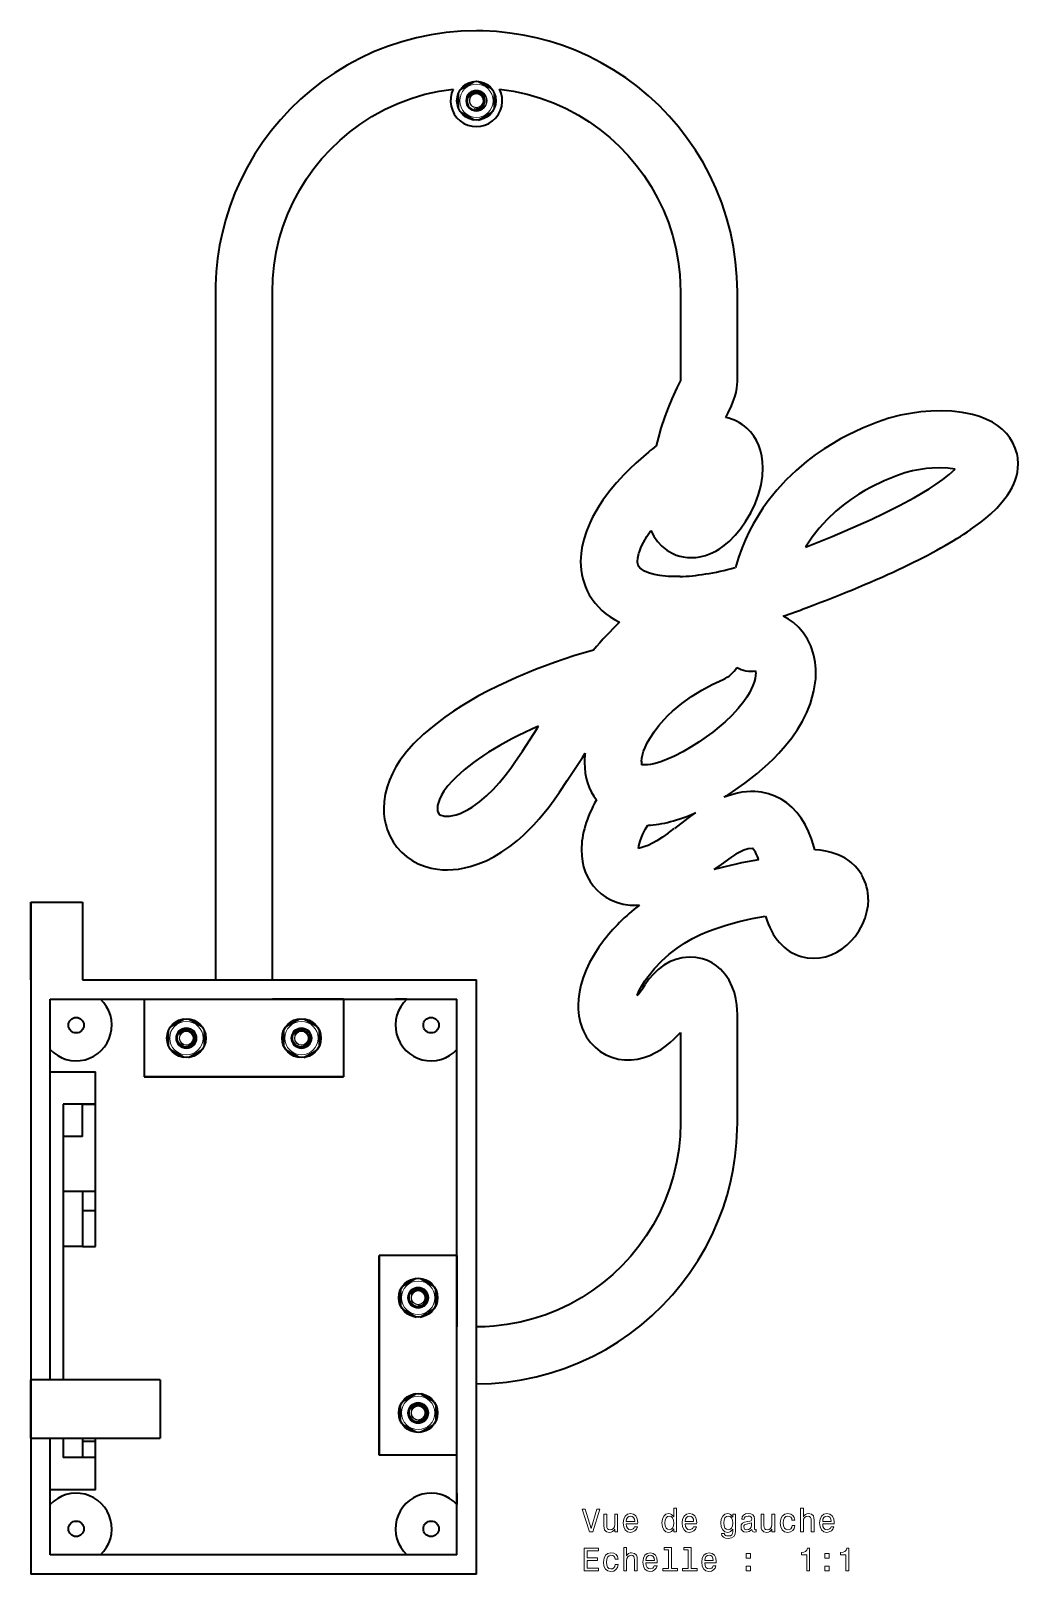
# Model space of a CAD drawing. Extents: x 146 to 1134, y 78 to 926.
# Drawn here: x 666.9 to 819.5, y 300.1 to 538.5 of the extents above; entities that cross this region are included whole.
import ezdxf

# ---------------------------------------------------------------- set-up
doc = ezdxf.new("R2010")
doc.units = 0

msp = doc.modelspace()

# ---------------------------------------------------------------- linework, layer by layer
at = {"color": 7, "lineweight": 35, "ltscale": 0.059962}
for p, q in [((733.35, 529.51), (735.43, 530.71)), ((733.01, 526.53), (733.01, 528.93)), ((688.53, 384.69), (690.6, 385.89)), ((693.69, 384.11), (693.69, 381.71)), ((706.32, 384.69), (708.4, 385.89)), ((711.48, 384.11), (711.48, 381.71)), ((691.28, 379.93), (693.35, 381.13)), ((709.07, 379.93), (711.15, 381.13)), ((724.01, 344), (724.01, 341.61)), ((724.35, 341.02), (726.43, 339.82)), ((724.01, 323.81), (724.01, 326.21)), ((727.1, 322.03), (729.18, 323.23))]:
    msp.add_line(p, q, dxfattribs=at)
at = {"color": 7, "lineweight": 35, "ltscale": 0.031607}
for p, q in [((736.1, 530.71), (737.19, 530.08)), ((691.28, 385.89), (692.37, 385.26)), ((709.07, 385.89), (710.16, 385.26)), ((726.43, 345.79), (725.33, 345.15)), ((727.1, 328), (728.19, 327.36))]:
    msp.add_line(p, q, dxfattribs=at)
at = {"color": 7, "lineweight": 35, "ltscale": 0.028374}
for p, q in [((738.18, 529.51), (737.19, 530.08)), ((693.35, 384.69), (692.37, 385.26)), ((729.18, 326.8), (728.19, 327.36))]:
    msp.add_line(p, q, dxfattribs=at)
at = {"color": 7, "lineweight": 13, "ltscale": 0.000735874}
msp.add_line((735.76, 529.12), (735.77, 529.15), dxfattribs=at)
at = {"color": 7, "lineweight": 13, "ltscale": 0.000146992}
for p, q in [((736.79, 528.43), (736.78, 528.42)), ((709.76, 383.6), (709.75, 383.6))]:
    msp.add_line(p, q, dxfattribs=at)
at = {"color": 7, "lineweight": 35, "ltscale": 0.001909}
msp.add_line((737.04, 526.95), (737.08, 527.01), dxfattribs=at)
at = {"color": 7, "lineweight": 35, "ltscale": 0.059964}
for p, q in [((738.51, 528.93), (738.51, 526.53)), ((727.1, 345.79), (729.18, 344.59)), ((729.51, 326.21), (729.51, 323.81))]:
    msp.add_line(p, q, dxfattribs=at)
at = {"color": 7, "lineweight": 35, "ltscale": 0.028372}
for p, q in [((733.35, 525.95), (734.33, 525.38)), ((688.53, 381.13), (689.51, 380.56)), ((706.32, 381.13), (707.3, 380.56)), ((724.35, 344.59), (725.33, 345.15)), ((724.35, 323.23), (725.33, 322.66))]:
    msp.add_line(p, q, dxfattribs=at)
at = {"color": 7, "lineweight": 35, "ltscale": 0.031605}
msp.add_line((735.43, 524.75), (734.33, 525.38), dxfattribs=at)
at = {"color": 7, "lineweight": 13, "ltscale": 0.000534609}
msp.add_line((735.45, 526.52), (735.44, 526.5), dxfattribs=at)
at = {"color": 7, "lineweight": 35, "ltscale": 0.059963}
for p, q in [((736.1, 524.75), (738.18, 525.95)), ((729.51, 341.61), (729.51, 344)), ((724.35, 326.8), (726.43, 328))]:
    msp.add_line(p, q, dxfattribs=at)
at = {"color": 7, "lineweight": 35}
for p, q in [((695.44, 498.2), (695.44, 391.91)), ((704.23, 391.91), (704.23, 498.2)), ((666.91, 391.91), (666.91, 330.11)), ((666.91, 391.91), (666.91, 300.11)), ((674.91, 391.91), (735.76, 391.91)), ((735.76, 300.11), (735.76, 391.91)), ((669.91, 388.91), (732.76, 388.91)), ((669.91, 330.11), (669.91, 388.91)), ((732.76, 303.11), (732.76, 388.91)), ((732.76, 349.31), (732.76, 379.41)), ((715.23, 376.91), (684.44, 376.91)), ((671.91, 372.71), (671.91, 330.11)), ((720.76, 318.51), (720.76, 349.31)), ((686.91, 330.11), (666.91, 330.11)), ((666.91, 321.11), (666.91, 300.11)), ((666.91, 321.11), (686.91, 321.11)), ((732.76, 303.11), (669.91, 303.11)), ((735.76, 300.11), (666.91, 300.11)), ((735.76, 300.11), (666.91, 300.11))]:
    msp.add_line(p, q, dxfattribs=at)
at = {"color": 7, "lineweight": 35, "ltscale": 0.341771}
msp.add_line((767.3, 498.2), (767.3, 484.53), dxfattribs=at)
at = {"color": 7, "lineweight": 35, "ltscale": 0.346059}
msp.add_line((776.09, 484.36), (776.09, 498.2), dxfattribs=at)
at = {"color": 7, "lineweight": 35, "ltscale": 0.019453}
msp.add_line((774.31, 478.79), (774.65, 479.49), dxfattribs=at)
at = {"color": 7, "lineweight": 35, "ltscale": 0.011049}
msp.add_line((745.14, 430.73), (745.38, 431.1), dxfattribs=at)
at = {"color": 7, "lineweight": 35, "ltscale": 0.019283}
msp.add_line((752.14, 426.28), (752.56, 426.92), dxfattribs=at)
at = {"color": 7, "lineweight": 35, "ltscale": 0.3}
for p, q in [((666.91, 403.91), (666.91, 391.91)), ((666.91, 391.91), (666.91, 403.91)), ((674.91, 403.91), (674.91, 391.91)), ((684.44, 388.91), (684.44, 376.91)), ((684.44, 388.91), (684.44, 376.91)), ((715.23, 388.91), (715.23, 376.91)), ((732.76, 349.31), (720.76, 349.31)), ((732.76, 318.51), (720.76, 318.51)), ((732.76, 318.51), (720.76, 318.51))]:
    msp.add_line(p, q, dxfattribs=at)
at = {"color": 7, "lineweight": 35, "ltscale": 0.2}
msp.add_line((666.91, 403.91), (674.91, 403.91), dxfattribs=at)
at = {"color": 7, "lineweight": 35, "ltscale": 0.043127}
for p, q in [((677.68, 388.91), (679.41, 388.91)), ((724.99, 388.91), (723.26, 388.91)), ((732.76, 379.41), (732.76, 381.13)), ((732.76, 312.61), (732.76, 310.88))]:
    msp.add_line(p, q, dxfattribs=at)
at = {"color": 7, "lineweight": 35, "ltscale": 0.125784}
msp.add_line((679.41, 388.91), (684.44, 388.91), dxfattribs=at)
at = {"color": 7, "lineweight": 35, "ltscale": 0.275003}
for p, q in [((684.44, 388.91), (695.44, 388.91)), ((715.23, 388.91), (704.23, 388.91)), ((732.76, 349.31), (732.76, 338.31)), ((732.76, 318.51), (732.76, 329.51))]:
    msp.add_line(p, q, dxfattribs=at)
at = {"color": 7, "lineweight": 35, "ltscale": 0.200786}
msp.add_line((715.23, 388.91), (723.26, 388.91), dxfattribs=at)
at = {"color": 7, "lineweight": 35, "ltscale": 0.418545}
msp.add_line((776.09, 369.84), (776.09, 386.58), dxfattribs=at)
at = {"color": 7, "lineweight": 35, "ltscale": 0.05996}
for p, q in [((688.19, 381.71), (688.19, 384.11)), ((705.98, 381.71), (705.98, 384.11))]:
    msp.add_line(p, q, dxfattribs=at)
at = {"color": 7, "lineweight": 35, "ltscale": 0.000106254}
for p, q in [((691.45, 384.31), (691.45, 384.31)), ((709.25, 384.31), (709.25, 384.31))]:
    msp.add_line(p, q, dxfattribs=at)
at = {"color": 7, "lineweight": 35, "ltscale": 0.028373}
for p, q in [((711.15, 384.69), (710.16, 385.26)), ((729.18, 341.02), (728.19, 340.46))]:
    msp.add_line(p, q, dxfattribs=at)
at = {"color": 7, "lineweight": 13, "ltscale": 0.000145855}
for p, q in [((691.97, 383.6), (691.96, 383.6)), ((727.79, 343.5), (727.78, 343.5)), ((727.79, 325.71), (727.78, 325.71))]:
    msp.add_line(p, q, dxfattribs=at)
at = {"color": 7, "lineweight": 35, "ltscale": 0.349131}
msp.add_line((767.3, 383.8), (767.3, 369.84), dxfattribs=at)
at = {"color": 7, "lineweight": 35, "ltscale": 0.031606}
for p, q in [((690.6, 379.93), (689.51, 380.56)), ((708.4, 379.93), (707.3, 380.56)), ((727.1, 339.82), (728.19, 340.46)), ((726.43, 322.03), (725.33, 322.66))]:
    msp.add_line(p, q, dxfattribs=at)
at = {"color": 7, "lineweight": 35, "ltscale": 0.174998}
for p, q in [((669.91, 377.71), (676.91, 377.71)), ((676.91, 313.11), (669.91, 313.11)), ((676.91, 313.11), (669.91, 313.11))]:
    msp.add_line(p, q, dxfattribs=at)
at = {"color": 7, "lineweight": 35, "ltscale": 0.125}
for p, q in [((676.91, 372.71), (676.91, 377.71)), ((676.91, 372.71), (671.91, 372.71)), ((676.91, 318.11), (671.91, 318.11)), ((676.91, 313.11), (676.91, 318.11))]:
    msp.add_line(p, q, dxfattribs=at)
at = {"color": 7, "lineweight": 35, "ltscale": 0.325}
for p, q in [((684.44, 376.91), (697.44, 376.91)), ((702.23, 376.91), (715.23, 376.91)), ((720.76, 349.31), (720.76, 336.31)), ((720.76, 331.51), (720.76, 318.51))]:
    msp.add_line(p, q, dxfattribs=at)
at = {"color": 7, "lineweight": 35, "ltscale": 0.119795}
msp.add_line((697.44, 376.91), (702.23, 376.91), dxfattribs=at)
at = {"color": 7, "lineweight": 35, "ltscale": 0.125001}
msp.add_line((674.91, 367.71), (674.91, 372.71), dxfattribs=at)
at = {"color": 7, "lineweight": 35, "ltscale": 0.05}
for p, q in [((674.91, 372.71), (676.91, 372.71)), ((676.91, 359.24), (674.91, 359.24)), ((676.91, 356.24), (674.91, 356.24)), ((674.91, 350.74), (676.91, 350.74)), ((676.91, 320.58), (674.91, 320.58))]:
    msp.add_line(p, q, dxfattribs=at)
at = {"color": 7, "lineweight": 35, "ltscale": 0.336716}
msp.add_line((676.91, 359.24), (676.91, 372.71), dxfattribs=at)
at = {"color": 7, "lineweight": 35, "ltscale": 0.075}
for p, q in [((674.91, 367.71), (671.91, 367.71)), ((674.91, 359.24), (671.91, 359.24)), ((676.91, 356.24), (676.91, 359.24)), ((674.91, 350.74), (671.91, 350.74)), ((671.91, 321.11), (671.91, 318.11)), ((674.91, 321.11), (674.91, 318.11))]:
    msp.add_line(p, q, dxfattribs=at)
at = {"color": 7, "lineweight": 35, "ltscale": 0.2125}
msp.add_line((674.91, 359.24), (674.91, 350.74), dxfattribs=at)
at = {"color": 7, "lineweight": 35, "ltscale": 0.1375}
msp.add_line((676.91, 350.74), (676.91, 356.24), dxfattribs=at)
at = {"color": 7, "lineweight": 35, "ltscale": 0.000105509}
for p, q in [((727.28, 344.2), (727.28, 344.21)), ((727.28, 326.41), (727.28, 326.42))]:
    msp.add_line(p, q, dxfattribs=at)
at = {"color": 7, "lineweight": 35, "ltscale": 0.119794}
msp.add_line((720.76, 336.31), (720.76, 331.51), dxfattribs=at)
at = {"color": 7, "lineweight": 35, "ltscale": 0.225}
for p, q in [((666.91, 321.11), (666.91, 330.11)), ((686.91, 330.11), (686.91, 321.11))]:
    msp.add_line(p, q, dxfattribs=at)
at = {"color": 7, "lineweight": 35, "ltscale": 0.45}
msp.add_line((669.91, 303.11), (669.91, 321.11), dxfattribs=at)
at = {"color": 7, "lineweight": 35, "ltscale": 0.013286}
msp.add_line((676.91, 320.58), (676.91, 321.11), dxfattribs=at)
at = {"color": 7, "lineweight": 35, "ltscale": 0.061716}
msp.add_line((676.91, 318.11), (676.91, 320.58), dxfattribs=at)
at = {"color": 7, "lineweight": 35, "ltscale": 0.147667}
msp.add_line((732.76, 312.61), (732.76, 318.51), dxfattribs=at)
at = {"color": 7, "lineweight": 35}
for points in [[(735.76, 538.52), (733.43, 538.46), (731.1, 538.26), (728.79, 537.92), (726.51, 537.45), (724.25, 536.85), (722.04, 536.12), (719.86, 535.26), (717.75, 534.27), (715.78, 533.22), (713.88, 532.05), (712.04, 530.79), (710.28, 529.43), (708.59, 527.97), (706.99, 526.42), (705.47, 524.78), (704.05, 523.07), (702.72, 521.28), (701.49, 519.42), (700.37, 517.5), (699.35, 515.52), (698.45, 513.48), (697.66, 511.4), (697.03, 509.43), (696.51, 507.43), (696.08, 505.4), (695.77, 503.35), (695.56, 501.29), (695.45, 499.22), (695.44, 498.2)], [(776.09, 498.2), (776.02, 500.53), (775.82, 502.86), (775.48, 505.17), (775.01, 507.46), (774.41, 509.71), (773.68, 511.93), (772.82, 514.1), (771.83, 516.21), (770.78, 518.18), (769.62, 520.08), (768.35, 521.92), (766.99, 523.68), (765.53, 525.37), (763.98, 526.98), (762.35, 528.49), (760.64, 529.92), (758.85, 531.25), (756.99, 532.47), (755.06, 533.6), (753.08, 534.61), (751.04, 535.52), (748.96, 536.3), (746.99, 536.93), (744.99, 537.46), (742.97, 537.88), (740.92, 538.19), (738.85, 538.41), (736.78, 538.51), (735.76, 538.52)], [(704.23, 498.2), (704.3, 500.26), (704.5, 502.32), (704.84, 504.36), (705.3, 506.37), (705.91, 508.34), (706.64, 510.28), (707.49, 512.15), (708.47, 513.97), (709.51, 515.65), (710.66, 517.26), (711.9, 518.79), (713.24, 520.25), (714.67, 521.61), (716.17, 522.89), (717.75, 524.07), (719.62, 525.28), (721.58, 526.35), (723.6, 527.29), (725.68, 528.08), (727.81, 528.72), (729.99, 529.2), (732.19, 529.53)], [(739.34, 529.53), (741.47, 529.21), (743.58, 528.75), (745.65, 528.15), (747.67, 527.4), (749.64, 526.51), (751.54, 525.49), (753.21, 524.45), (754.82, 523.3), (756.36, 522.06), (757.81, 520.72), (759.18, 519.3), (760.45, 517.79), (761.63, 516.21), (762.76, 514.48), (763.77, 512.68), (764.66, 510.82), (765.43, 508.9), (766.06, 506.94), (766.57, 504.94), (766.94, 502.91), (767.18, 500.86), (767.27, 499.53), (767.3, 498.2)], [(735.76, 529.12), (735.32, 529.07), (734.92, 528.88), (734.59, 528.56), (734.37, 528.16), (734.29, 527.7), (734.36, 527.23), (734.49, 526.94)], [(735.76, 526.5), (736.18, 526.55), (736.56, 526.75), (736.86, 527.06), (737.04, 527.47), (737.07, 527.91), (736.95, 528.35), (736.69, 528.72), (736.47, 528.9)], [(767.3, 484.53), (767.19, 484.29), (766.75, 483.35)], [(774.65, 479.49), (775.17, 480.59), (775.41, 481.15), (775.72, 482), (775.89, 482.66), (776.02, 483.33), (776.09, 484.36)], [(766.75, 483.35), (765.94, 481.66), (765.37, 480.31), (764.86, 478.94), (764.26, 477.12), (763.88, 475.76), (763.54, 474.39)], [(819.03, 474.06), (818.67, 474.87), (818.21, 475.63), (817.66, 476.33), (817, 476.98), (816.27, 477.55), (815.49, 478.05), (814.51, 478.54), (813.49, 478.93), (812.43, 479.25), (811.64, 479.43), (810.85, 479.57), (809.24, 479.75), (807.62, 479.82), (806, 479.78), (804.43, 479.65), (802.86, 479.43), (801.31, 479.13), (799.51, 478.67), (797.75, 478.09)], [(797.75, 478.09), (795.42, 477.14), (793.14, 476.07), (792.03, 475.48), (790.93, 474.85), (789.51, 473.96), (788.12, 473.02), (786.78, 472), (785.15, 470.62), (783.61, 469.14), (782.17, 467.57), (780.84, 465.9), (780.03, 464.77), (779.28, 463.61), (778.58, 462.42), (777.93, 461.2), (777.35, 459.97), (776.81, 458.71), (776.25, 457.17), (775.78, 455.6)], [(762.33, 473.44), (760.4, 471.76), (759.47, 470.88), (758.57, 469.97), (757.42, 468.71), (756.33, 467.4), (755.32, 466.02), (754.74, 465.15), (754.2, 464.26), (753.72, 463.38), (753.28, 462.47), (752.77, 461.23), (752.35, 459.96), (752.05, 458.65), (751.93, 457.76), (751.86, 456.55)], [(777.36, 462.72), (778.15, 464.05), (778.82, 465.45), (779.35, 466.9), (779.57, 467.64), (779.75, 468.4), (779.96, 469.71), (780.03, 471.03)], [(786.63, 458.76), (790.74, 460.41), (794.78, 462.15), (796.79, 463.06), (798.78, 464), (801.15, 465.19), (803.48, 466.45), (805.73, 467.78), (806.81, 468.49), (807.85, 469.23), (808.84, 469.99), (809.75, 470.81)], [(800.83, 469.85), (798.77, 469.01), (796.77, 468.04), (795.8, 467.51), (794.85, 466.94), (793.62, 466.12), (792.44, 465.25), (791.3, 464.31), (789.98, 463.06), (788.75, 461.71), (787.63, 460.28), (786.63, 458.76)], [(809.75, 470.81), (808.6, 470.95), (807.41, 471), (806.2, 470.97), (805.29, 470.9), (804.38, 470.78), (803.17, 470.55), (801.99, 470.24), (800.83, 469.85)], [(812.14, 461.48), (813.72, 462.63), (814.48, 463.24), (815.22, 463.88), (816.16, 464.78), (817.03, 465.74), (817.82, 466.77), (818.21, 467.36), (818.55, 467.98), (818.81, 468.52), (819.03, 469.07), (819.22, 469.7), (819.36, 470.33), (819.45, 470.97), (819.48, 471.61)], [(766.65, 457.55), (767.18, 457.38), (767.72, 457.26), (768.36, 457.17), (769.01, 457.14), (769.66, 457.17), (770.31, 457.26), (771.15, 457.46), (771.96, 457.76), (772.74, 458.14), (773.29, 458.47), (773.83, 458.84), (774.83, 459.66), (775.74, 460.59), (776.56, 461.58), (777.36, 462.72)], [(760.67, 456.56), (760.71, 457.04), (760.88, 457.81), (760.96, 458.06), (761.24, 458.79), (761.58, 459.5), (762.11, 460.43), (762.72, 461.32)], [(762.72, 461.32), (763.18, 460.46), (763.74, 459.65), (764.41, 458.94), (765.17, 458.32), (765.89, 457.89), (766.65, 457.55)], [(760.83, 455.8), (760.75, 455.98), (760.68, 456.39), (760.67, 456.56)], [(766.64, 454.21), (765.38, 454.25), (764.13, 454.38), (763.22, 454.55), (762.33, 454.82), (761.75, 455.07), (761.23, 455.39), (761.01, 455.58), (760.83, 455.8)], [(787.42, 443.53), (786.93, 444.54), (786.32, 445.48), (785.6, 446.34), (784.78, 447.1), (784, 447.65), (783.16, 448.12)], [(753.84, 442.87), (750.82, 441.95), (747.83, 440.94), (744.87, 439.84), (741.95, 438.63), (739.08, 437.31), (737.58, 436.56), (736.09, 435.77), (734.8, 435.03), (733.53, 434.27), (732.2, 433.41), (730.89, 432.51), (729.21, 431.23), (727.6, 429.87), (726.08, 428.41)], [(778.94, 439.35), (778.91, 438.91), (778.84, 438.47), (778.69, 437.92), (778.49, 437.38), (778.24, 436.82), (777.95, 436.27), (777.53, 435.59), (777.08, 434.94), (776.19, 433.83), (775.23, 432.78), (774.2, 431.8), (773.26, 430.98), (772.29, 430.2), (771.25, 429.44), (770.18, 428.7)], [(775.33, 420.97), (777.24, 422.31), (779.09, 423.74), (780.85, 425.28), (781.7, 426.09), (782.51, 426.93), (783.54, 428.1), (784.51, 429.33), (785.39, 430.61), (786.15, 431.89), (786.82, 433.23), (787.37, 434.61), (787.67, 435.57), (787.92, 436.55), (788.08, 437.48), (788.19, 438.43), (788.22, 439.36)], [(761.27, 425.67), (761.32, 426.15), (761.42, 426.62), (761.6, 427.22), (761.83, 427.81), (762.16, 428.52), (762.54, 429.2), (763.21, 430.23), (763.95, 431.21), (764.76, 432.13), (765.41, 432.79), (766.08, 433.43), (767.51, 434.62), (769.01, 435.7), (770.58, 436.66), (772.21, 437.54), (773.88, 438.31)], [(741.71, 425.53), (742.87, 427.26), (745.14, 430.73)], [(726.08, 428.41), (724.94, 427.14), (724.42, 426.47), (723.92, 425.78), (723.32, 424.82), (722.78, 423.82), (722.32, 422.78), (721.95, 421.71), (721.67, 420.61), (721.5, 419.49), (721.44, 418.38)], [(770.18, 428.7), (768.93, 427.9), (767.65, 427.16), (766.36, 426.49), (765.03, 425.9), (764.11, 425.57), (763.16, 425.3), (762.69, 425.2), (762.21, 425.14), (761.75, 425.11), (761.44, 425.12), (761.28, 425.15)], [(730.84, 417.22), (731.22, 417.2), (731.61, 417.22), (732.12, 417.3), (732.63, 417.43), (733.25, 417.64), (733.85, 417.9), (734.48, 418.23), (735.09, 418.59), (736.26, 419.42), (737.34, 420.33), (738.36, 421.33), (739.32, 422.38), (740.23, 423.48), (741.08, 424.62), (741.71, 425.53)], [(748.59, 420.9), (749.78, 422.69), (752.14, 426.28)], [(732.02, 422.62), (731.35, 421.88), (730.75, 421.09), (730.36, 420.45), (730.04, 419.79), (729.88, 419.32), (729.77, 418.84), (729.73, 418.39)], [(729.77, 409), (730.53, 408.93), (731.29, 408.91), (732.15, 408.95), (733.01, 409.04), (733.91, 409.2), (734.79, 409.42), (736.04, 409.82), (737.26, 410.32), (738.43, 410.91), (739.71, 411.68), (740.94, 412.53), (742.11, 413.46), (742.97, 414.22), (743.8, 415.02), (744.64, 415.88), (745.44, 416.77), (746.93, 418.58), (747.78, 419.73), (748.59, 420.9)], [(781.9, 420.3), (780.89, 420.67), (779.84, 420.91), (778.77, 421.02), (778.12, 421.02), (777.48, 420.98), (776.78, 420.9), (776.1, 420.77), (774.8, 420.41), (774.06, 420.15)], [(788.06, 412.01), (787.81, 412.87), (787.53, 413.72), (787.09, 414.83), (786.56, 415.9), (785.94, 416.92), (785.29, 417.77), (784.56, 418.55), (783.74, 419.24), (782.84, 419.83), (781.9, 420.3)], [(729.81, 417.87), (729.94, 417.61), (730.08, 417.48), (730.25, 417.38), (730.67, 417.24), (730.84, 417.22)], [(769.61, 417.75), (768.44, 416.92), (766.35, 415.32)], [(721.97, 415.14), (722.37, 414.17), (722.88, 413.26), (723.49, 412.4), (724.19, 411.63), (724.99, 410.94), (725.85, 410.34), (726.78, 409.85), (727.75, 409.46), (728.76, 409.18), (729.77, 409)], [(760.82, 412.23), (760.87, 412.61), (761.06, 413.34), (761.25, 413.89), (761.48, 414.43), (761.84, 415.13), (762.23, 415.82)], [(765.4, 414.59), (764.54, 413.97), (763.65, 413.4), (762.97, 413.02), (762.28, 412.69), (761.8, 412.5), (761.31, 412.34), (760.82, 412.23)], [(778.43, 412.23), (777.76, 412.15), (777.11, 411.96), (776.68, 411.77), (775.85, 411.31), (775.07, 410.8), (773.56, 409.72), (772.46, 408.94)], [(795.32, 408.12), (794.84, 408.83), (794.28, 409.48), (793.65, 410.06), (793.21, 410.41), (792.74, 410.71), (792.22, 410.99), (791.69, 411.24), (790.6, 411.61), (789.76, 411.81), (788.9, 411.94), (788.06, 412.01)], [(754.37, 405.84), (755.03, 405.23), (755.77, 404.71), (756.55, 404.27), (757.39, 403.93), (758.43, 403.63), (759.5, 403.47), (760.22, 403.43), (760.94, 403.44)], [(794.28, 398.63), (794.89, 399.52), (795.41, 400.46), (795.83, 401.46), (796.12, 402.49), (796.28, 403.4), (796.33, 404.32)], [(762.28, 392.45), (763.27, 393.67), (764.36, 394.81), (765.53, 395.86), (766.77, 396.82), (767.94, 397.59), (769.16, 398.28), (770.41, 398.9), (771.37, 399.32), (772.35, 399.7), (774.34, 400.36), (776.37, 400.91), (778.4, 401.37), (780.44, 401.75)], [(785.96, 395.53), (786.88, 395.33), (787.83, 395.25), (788.77, 395.3), (789.7, 395.48), (790.6, 395.78), (791.45, 396.19), (792.26, 396.69), (793, 397.27), (793.68, 397.93), (794.28, 398.63)], [(755.25, 397.74), (754.68, 396.95), (754.15, 396.13), (753.69, 395.36), (753.26, 394.58), (752.73, 393.45), (752.28, 392.29), (751.92, 391.1), (751.69, 390.06), (751.54, 389), (751.49, 387.94)], [(770.68, 395.18), (769.66, 395.39), (768.62, 395.44), (767.58, 395.34), (766.57, 395.08), (765.6, 394.68), (764.7, 394.16), (763.86, 393.54), (763.11, 392.82), (762.43, 392.02), (761.86, 391.19)], [(776.09, 386.58), (776.07, 387.31), (776.01, 388.04), (775.86, 389), (775.63, 389.95), (775.3, 390.86), (774.82, 391.85), (774.21, 392.76), (773.85, 393.17), (773.47, 393.57), (772.85, 394.09), (772.17, 394.54), (771.45, 394.9), (770.68, 395.18)], [(760.6, 389.49), (760.92, 390.26), (761.31, 391.01), (761.77, 391.75), (762.28, 392.45)], [(690.28, 381.7), (689.93, 381.95), (689.68, 382.29), (689.53, 382.71), (689.52, 383.15), (689.65, 383.57), (689.9, 383.95), (690.26, 384.23), (690.69, 384.39), (690.73, 384.39)], [(708.07, 381.7), (707.73, 381.95), (707.47, 382.29), (707.33, 382.71), (707.32, 383.15), (707.44, 383.57), (707.7, 383.95), (708.05, 384.23), (708.49, 384.39), (708.52, 384.39)], [(752.32, 383.97), (752.8, 383.07), (753.4, 382.25), (754.09, 381.51), (754.88, 380.87), (755.75, 380.34), (756.68, 379.95), (757.66, 379.68), (758.67, 379.55)], [(691.97, 383.6), (692.16, 383.23), (692.21, 382.8), (692.12, 382.38), (691.89, 382.01), (691.55, 381.73), (691.12, 381.58), (690.94, 381.56)], [(709.76, 383.6), (709.95, 383.23), (710, 382.8), (709.91, 382.38), (709.68, 382.01), (709.34, 381.73), (708.91, 381.58), (708.73, 381.56)], [(758.67, 379.55), (759.66, 379.55), (760.65, 379.67), (761.62, 379.9), (762.56, 380.24), (763.46, 380.67), (764.32, 381.18), (765.13, 381.76), (765.71, 382.23), (766.26, 382.73), (767.3, 383.8)], [(735.76, 329.51), (738.1, 329.58), (740.42, 329.78), (742.73, 330.12), (745.02, 330.59), (747.28, 331.19), (749.49, 331.92), (751.66, 332.78), (753.78, 333.77), (755.74, 334.82), (757.65, 335.98), (759.48, 337.25), (761.25, 338.61), (762.94, 340.07), (764.54, 341.62), (766.06, 343.25), (767.48, 344.97), (768.81, 346.75), (770.04, 348.61), (771.16, 350.54), (772.18, 352.52), (773.08, 354.56), (773.87, 356.64), (774.5, 358.61), (775.02, 360.61), (775.44, 362.64), (775.76, 364.68), (775.97, 366.75), (776.07, 368.82), (776.09, 369.84)], [(767.3, 369.84), (767.23, 367.77), (767.03, 365.72), (766.69, 363.68), (766.22, 361.67), (765.62, 359.69), (764.89, 357.76), (764.04, 355.88), (763.06, 354.06), (762.01, 352.39), (760.87, 350.78), (759.62, 349.24), (758.29, 347.79), (756.86, 346.42), (755.36, 345.15), (753.77, 343.97), (752.04, 342.84), (750.24, 341.83), (748.38, 340.94), (746.47, 340.18), (744.5, 339.54), (742.5, 339.03), (740.48, 338.66), (738.43, 338.42), (737.1, 338.33), (735.76, 338.31)], [(726.11, 341.6), (725.76, 341.85), (725.5, 342.19), (725.36, 342.6), (725.35, 343.04), (725.47, 343.47), (725.73, 343.84), (726.09, 344.12), (726.52, 344.28), (726.55, 344.29)], [(727.79, 343.5), (727.98, 343.13), (728.03, 342.7), (727.94, 342.28), (727.71, 341.91), (727.37, 341.63), (726.94, 341.48), (726.76, 341.46)], [(726.11, 323.81), (725.76, 324.05), (725.5, 324.4), (725.36, 324.81), (725.35, 325.25), (725.47, 325.68), (725.73, 326.05), (726.09, 326.33), (726.52, 326.49), (726.55, 326.5)], [(727.79, 325.71), (727.98, 325.33), (728.03, 324.91), (727.94, 324.49), (727.71, 324.11), (727.37, 323.84), (726.94, 323.68), (726.76, 323.67)]]:
    msp.add_lwpolyline(points, dxfattribs=at)
at = {"color": 7, "lineweight": 13}
for points in [[(735.77, 529.15), (735.43, 529.13), (735.12, 529.02), (734.84, 528.85), (734.52, 528.52), (734.32, 528.11), (734.26, 527.76)], [(735.08, 528.71), (734.76, 528.39), (734.73, 528.34), (734.69, 528.29), (734.69, 528.3), (734.7, 528.36)], [(734.71, 528.36), (734.92, 528.7), (735.24, 528.97), (735.58, 529.12)], [(735.76, 526.47), (736.09, 526.5), (736.4, 526.61), (736.68, 526.81), (736.9, 527.07), (737.05, 527.38), (737.11, 527.73), (737.07, 528.08), (736.95, 528.41), (736.75, 528.7), (736.49, 528.92)], [(737.08, 527.01), (736.81, 526.73), (736.48, 526.53), (736.19, 526.44), (735.77, 526.43)], [(736.99, 526.87), (736.72, 526.64), (736.41, 526.48), (736.09, 526.41), (735.76, 526.41)], [(690.28, 381.71), (689.98, 381.91), (689.75, 382.19), (689.59, 382.52), (689.52, 382.88), (689.55, 383.26), (689.68, 383.61), (689.9, 383.93), (690.19, 384.18), (690.54, 384.34), (690.9, 384.41)], [(690.26, 383.88), (689.94, 383.56), (689.9, 383.51), (689.87, 383.47), (689.86, 383.47), (689.88, 383.54)], [(689.88, 383.54), (690.09, 383.88), (690.4, 384.14), (690.66, 384.27), (690.94, 384.34)], [(689.89, 383.54), (690.09, 383.87), (690.4, 384.14), (690.66, 384.26), (690.94, 384.33)], [(708.08, 381.71), (707.78, 381.91), (707.54, 382.19), (707.38, 382.52), (707.31, 382.88), (707.34, 383.26), (707.47, 383.61), (707.69, 383.93), (707.98, 384.18), (708.34, 384.34), (708.69, 384.41)], [(708.05, 383.88), (707.73, 383.56), (707.69, 383.51), (707.66, 383.47), (707.65, 383.47), (707.67, 383.54)], [(707.67, 383.54), (707.88, 383.88), (708.19, 384.14), (708.45, 384.27), (708.73, 384.34)], [(707.68, 383.54), (707.88, 383.87), (708.19, 384.14), (708.45, 384.26), (708.73, 384.33)], [(691.96, 383.6), (692.15, 383.24), (692.2, 382.84), (692.13, 382.43), (691.93, 382.06), (691.61, 381.77), (691.21, 381.6), (690.94, 381.56)], [(709.75, 383.6), (709.94, 383.24), (710, 382.84), (709.92, 382.43), (709.72, 382.06), (709.4, 381.77), (709.01, 381.6), (708.73, 381.56)], [(726.11, 341.61), (725.81, 341.81), (725.57, 342.08), (725.41, 342.41), (725.34, 342.78), (725.37, 343.16), (725.5, 343.51), (725.72, 343.83), (726.01, 344.08), (726.37, 344.24), (726.72, 344.31)], [(726.08, 343.78), (725.76, 343.46), (725.73, 343.41), (725.69, 343.37), (725.69, 343.37), (725.7, 343.44)], [(725.7, 343.44), (725.91, 343.78), (726.22, 344.04), (726.48, 344.17), (726.76, 344.23)], [(725.71, 343.44), (725.91, 343.77), (726.22, 344.04), (726.48, 344.16), (726.76, 344.23)], [(727.78, 343.5), (727.97, 343.14), (728.03, 342.73), (727.95, 342.33), (727.75, 341.96), (727.43, 341.67), (727.04, 341.5), (726.76, 341.46)], [(726.11, 323.81), (725.81, 324.02), (725.57, 324.29), (725.41, 324.62), (725.34, 324.99), (725.37, 325.36), (725.5, 325.72), (725.72, 326.04), (726.01, 326.28), (726.37, 326.45), (726.72, 326.51)], [(726.08, 325.99), (725.76, 325.67), (725.73, 325.62), (725.69, 325.58), (725.69, 325.58), (725.7, 325.65)], [(725.7, 325.65), (725.91, 325.98), (726.22, 326.25), (726.48, 326.37), (726.76, 326.44)], [(725.71, 325.64), (725.91, 325.98), (726.22, 326.25), (726.48, 326.37), (726.76, 326.44)], [(727.78, 325.71), (727.97, 325.35), (728.03, 324.94), (727.95, 324.53), (727.75, 324.17), (727.43, 323.88), (727.04, 323.71), (726.76, 323.67)]]:
    msp.add_lwpolyline(points, dxfattribs=at)
for points in [[(754.37, 310.16), (753.49, 307.18), (752.59, 310.16), (752.11, 310.16), (753.24, 306.66), (753.74, 306.66), (754.85, 310.16)], [(766.26, 307.08), (766.26, 306.66), (766.7, 306.66), (766.7, 310.28), (766.26, 310.28), (766.26, 308.95), (765.92, 309.34), (765.72, 309.43), (765.48, 309.46), (765.05, 309.36), (764.72, 309.08), (764.5, 308.62), (764.42, 308.01), (764.5, 307.4), (764.72, 306.94), (765.05, 306.66), (765.48, 306.56), (765.72, 306.6), (765.93, 306.69)], [(785.84, 306.66), (786.29, 306.66), (786.29, 308.22), (786.33, 308.58), (786.48, 308.84), (786.71, 309), (787.01, 309.06), (787.25, 309.01), (787.4, 308.88), (787.48, 308.65), (787.5, 308.35), (787.5, 306.66), (787.95, 306.66), (787.95, 308.44), (787.93, 308.8), (787.84, 309.09), (787.54, 309.37), (787.07, 309.46), (786.82, 309.43), (786.6, 309.33), (786.42, 309.18), (786.29, 308.97), (786.29, 310.28), (785.84, 310.28)], [(757.57, 309.37), (757.13, 309.37), (757.13, 307.8), (757.08, 307.44), (756.93, 307.18), (756.7, 307.02), (756.41, 306.96), (756.17, 307.01), (756.02, 307.13), (755.93, 307.33), (755.91, 307.63), (755.91, 309.37), (755.47, 309.37), (755.47, 307.59), (755.48, 307.23), (755.58, 306.93), (755.87, 306.66), (756.34, 306.56), (756.59, 306.6), (756.81, 306.69), (757, 306.84), (757.15, 307.07), (757.15, 306.66), (757.57, 306.66)], [(758.91, 307.88), (760.68, 307.88), (760.69, 308.09), (760.61, 308.67), (760.39, 309.1), (760.03, 309.37), (759.56, 309.46), (759.1, 309.36), (758.75, 309.08), (758.52, 308.62), (758.44, 308.01), (758.52, 307.39), (758.75, 306.94), (759.09, 306.66), (759.55, 306.56), (759.94, 306.63), (760.26, 306.8), (760.5, 307.07), (760.64, 307.43), (760.2, 307.43), (760.11, 307.23), (759.98, 307.08), (759.6, 306.96), (759.32, 307.02), (759.1, 307.19), (758.96, 307.48), (758.91, 307.87)], [(758.91, 308.26), (758.96, 308.6), (759.1, 308.86), (759.31, 309.02), (759.58, 309.07), (759.85, 309.02), (760.05, 308.86), (760.18, 308.6), (760.22, 308.26)], [(765.55, 309.06), (765.85, 308.99), (766.07, 308.8), (766.2, 308.47), (766.25, 308.01), (766.2, 307.55), (766.07, 307.23), (765.85, 307.03), (765.55, 306.96), (765.28, 307.03), (765.07, 307.23), (764.92, 307.56), (764.88, 308.01), (764.92, 308.46), (765.07, 308.79), (765.28, 308.99)], [(768.02, 307.88), (769.79, 307.88), (769.8, 308.09), (769.72, 308.67), (769.49, 309.1), (769.14, 309.37), (768.67, 309.46), (768.21, 309.36), (767.86, 309.08), (767.63, 308.62), (767.55, 308.01), (767.63, 307.39), (767.85, 306.94), (768.2, 306.66), (768.66, 306.56), (769.05, 306.63), (769.37, 306.8), (769.61, 307.07), (769.75, 307.43), (769.31, 307.43), (769.22, 307.23), (769.08, 307.08), (768.71, 306.96), (768.42, 307.02), (768.21, 307.19), (768.07, 307.48), (768.02, 307.87)], [(768.02, 308.26), (768.07, 308.6), (768.21, 308.86), (768.41, 309.02), (768.69, 309.07), (768.95, 309.02), (769.16, 308.86), (769.29, 308.6), (769.33, 308.26)], [(775.81, 306.78), (775.81, 309.37), (775.38, 309.37), (775.38, 308.93), (775.04, 309.33), (774.82, 309.43), (774.59, 309.46), (774.16, 309.36), (773.83, 309.08), (773.61, 308.62), (773.53, 308.01), (773.61, 307.4), (773.83, 306.94), (774.16, 306.66), (774.59, 306.56), (774.83, 306.6), (775.03, 306.69), (775.38, 307.07), (775.38, 306.69), (775.34, 306.38), (775.23, 306.17), (775.02, 306.04), (774.7, 306), (774.43, 306.03), (774.23, 306.1), (774.11, 306.23), (774.08, 306.41), (773.65, 306.41), (773.65, 306.39), (773.71, 306.07), (773.92, 305.83), (774.24, 305.67), (774.68, 305.61), (775.2, 305.69), (775.55, 305.9), (775.75, 306.27)], [(773.99, 308.01), (774.04, 308.46), (774.17, 308.8), (774.39, 308.99), (774.67, 309.06), (774.97, 308.99), (775.19, 308.8), (775.32, 308.46), (775.37, 308.01), (775.32, 307.55), (775.19, 307.23), (774.97, 307.03), (774.67, 306.96), (774.39, 307.03), (774.17, 307.23), (774.04, 307.56)], [(778.34, 307.01), (778.34, 307), (778.37, 306.82), (778.44, 306.7), (778.76, 306.61), (779.01, 306.65), (779.01, 306.99), (778.9, 306.97), (778.76, 307.04), (778.74, 307.24), (778.74, 308.64), (778.68, 309), (778.5, 309.25), (778.19, 309.41), (777.76, 309.46), (777.34, 309.4), (777.02, 309.23), (776.83, 308.96), (776.76, 308.61), (776.76, 308.58), (777.16, 308.58), (777.19, 308.79), (777.31, 308.94), (777.49, 309.03), (777.74, 309.07), (777.99, 309.04), (778.17, 308.97), (778.27, 308.84), (778.31, 308.65), (778.29, 308.44), (778.21, 308.34), (778.01, 308.29), (777.63, 308.25), (777.19, 308.16), (776.89, 307.99), (776.7, 307.74), (776.65, 307.37), (776.7, 307.04), (776.86, 306.79), (777.11, 306.63), (777.46, 306.58), (777.93, 306.68)], [(778.29, 307.61), (778.23, 307.34), (778.07, 307.14), (777.83, 307.01), (777.53, 306.96), (777.34, 306.99), (777.2, 307.07), (777.12, 307.21), (777.09, 307.41), (777.11, 307.59), (777.19, 307.71), (777.52, 307.85), (777.93, 307.91), (778.29, 308.03)], [(781.86, 309.37), (781.42, 309.37), (781.42, 307.8), (781.36, 307.44), (781.22, 307.18), (780.99, 307.02), (780.69, 306.96), (780.46, 307.01), (780.31, 307.13), (780.22, 307.33), (780.2, 307.63), (780.2, 309.37), (779.76, 309.37), (779.76, 307.59), (779.77, 307.23), (779.87, 306.93), (780.16, 306.66), (780.63, 306.56), (780.88, 306.6), (781.1, 306.69), (781.28, 306.84), (781.44, 307.07), (781.44, 306.66), (781.86, 306.66)], [(784.53, 308.47), (784.97, 308.47), (784.88, 308.87), (784.66, 309.19), (784.33, 309.39), (783.89, 309.46), (783.4, 309.36), (783.03, 309.08), (782.8, 308.62), (782.72, 308), (782.8, 307.39), (783.02, 306.94), (783.38, 306.66), (783.87, 306.56), (784.31, 306.64), (784.64, 306.85), (784.88, 307.18), (784.98, 307.63), (784.55, 307.63), (784.48, 307.34), (784.34, 307.13), (784.13, 307), (783.89, 306.96), (783.58, 307.03), (783.36, 307.23), (783.22, 307.55), (783.18, 308.02), (783.22, 308.47), (783.36, 308.8), (783.59, 309), (783.89, 309.07), (784.15, 309.03), (784.35, 308.91), (784.48, 308.72)], [(789.27, 307.88), (791.04, 307.88), (791.05, 308.09), (790.97, 308.67), (790.75, 309.1), (790.39, 309.37), (789.92, 309.46), (789.46, 309.36), (789.11, 309.08), (788.88, 308.62), (788.8, 308.01), (788.88, 307.39), (789.11, 306.94), (789.45, 306.66), (789.91, 306.56), (790.3, 306.63), (790.62, 306.8), (790.86, 307.07), (791, 307.43), (790.56, 307.43), (790.47, 307.23), (790.34, 307.08), (789.96, 306.96), (789.68, 307.02), (789.46, 307.19), (789.32, 307.48), (789.27, 307.87)], [(789.27, 308.26), (789.32, 308.6), (789.46, 308.86), (789.67, 309.02), (789.94, 309.07), (790.21, 309.02), (790.41, 308.86), (790.54, 308.6), (790.58, 308.26)], [(752.43, 300.61), (754.65, 300.61), (754.65, 301.03), (752.9, 301.03), (752.9, 302.22), (754.46, 302.22), (754.46, 302.64), (752.9, 302.64), (752.9, 303.69), (754.61, 303.69), (754.61, 304.11), (752.43, 304.11)], [(757.21, 302.42), (757.65, 302.42), (757.56, 302.82), (757.34, 303.14), (757, 303.34), (756.56, 303.41), (756.08, 303.31), (755.71, 303.03), (755.48, 302.57), (755.4, 301.96), (755.47, 301.35), (755.7, 300.89), (756.06, 300.61), (756.55, 300.51), (756.98, 300.59), (757.32, 300.8), (757.55, 301.13), (757.65, 301.58), (757.23, 301.58), (757.15, 301.3), (757.01, 301.08), (756.81, 300.95), (756.56, 300.91), (756.25, 300.98), (756.03, 301.18), (755.9, 301.51), (755.85, 301.97), (755.9, 302.43), (756.04, 302.75), (756.26, 302.96), (756.56, 303.03), (756.82, 302.98), (757.02, 302.86), (757.15, 302.67)], [(758.52, 300.61), (758.96, 300.61), (758.96, 302.17), (759.01, 302.53), (759.15, 302.79), (759.38, 302.96), (759.68, 303.02), (759.93, 302.97), (760.08, 302.83), (760.15, 302.6), (760.18, 302.3), (760.18, 300.61), (760.62, 300.61), (760.62, 302.39), (760.6, 302.75), (760.51, 303.05), (760.21, 303.32), (759.75, 303.41), (759.5, 303.38), (759.28, 303.28), (759.1, 303.13), (758.96, 302.93), (758.96, 304.23), (758.52, 304.23)], [(761.94, 301.84), (763.72, 301.84), (763.72, 302.04), (763.64, 302.62), (763.42, 303.06), (763.07, 303.32), (762.6, 303.41), (762.14, 303.31), (761.79, 303.03), (761.56, 302.57), (761.48, 301.97), (761.56, 301.35), (761.78, 300.89), (762.13, 300.61), (762.58, 300.51), (762.98, 300.58), (763.3, 300.75), (763.54, 301.02), (763.67, 301.39), (763.23, 301.39), (763.14, 301.19), (763.01, 301.03), (762.64, 300.91), (762.35, 300.97), (762.14, 301.14), (761.99, 301.43), (761.94, 301.82)], [(761.94, 302.21), (762, 302.56), (762.14, 302.81), (762.34, 302.97), (762.61, 303.03), (762.88, 302.97), (763.09, 302.81), (763.21, 302.56), (763.26, 302.21)], [(765.47, 303.86), (765.47, 300.98), (764.56, 300.98), (764.56, 300.61), (766.83, 300.61), (766.83, 300.98), (765.92, 300.98), (765.92, 304.23), (764.78, 304.23), (764.78, 303.86)], [(768.51, 303.86), (768.51, 300.98), (767.6, 300.98), (767.6, 300.61), (769.86, 300.61), (769.86, 300.98), (768.95, 300.98), (768.95, 304.23), (767.81, 304.23), (767.81, 303.86)], [(771.05, 301.84), (772.83, 301.84), (772.83, 302.04), (772.75, 302.62), (772.53, 303.06), (772.18, 303.32), (771.71, 303.41), (771.25, 303.31), (770.9, 303.03), (770.67, 302.57), (770.59, 301.97), (770.66, 301.35), (770.89, 300.89), (771.24, 300.61), (771.69, 300.51), (772.09, 300.58), (772.41, 300.75), (772.65, 301.02), (772.78, 301.39), (772.34, 301.39), (772.25, 301.19), (772.12, 301.03), (771.75, 300.91), (771.46, 300.97), (771.24, 301.14), (771.1, 301.43), (771.05, 301.82)], [(771.05, 302.21), (771.11, 302.56), (771.24, 302.81), (771.45, 302.97), (771.72, 303.03), (771.99, 302.97), (772.2, 302.81), (772.32, 302.56), (772.37, 302.21)], [(777.43, 302.57), (778.13, 302.57), (778.13, 303.32), (777.43, 303.32)], [(786.8, 300.61), (787.26, 300.61), (787.26, 304.14), (786.91, 304.14), (786.82, 303.83), (786.64, 303.62), (786.36, 303.5), (785.98, 303.46), (785.98, 303.1), (786.8, 303.1)], [(789.58, 302.57), (790.27, 302.57), (790.27, 303.32), (789.58, 303.32)], [(792.87, 300.61), (793.33, 300.61), (793.33, 304.14), (792.98, 304.14), (792.89, 303.83), (792.71, 303.62), (792.43, 303.5), (792.05, 303.46), (792.05, 303.1), (792.87, 303.1)], [(777.43, 300.61), (778.13, 300.61), (778.13, 301.36), (777.43, 301.36)], [(789.58, 300.61), (790.27, 300.61), (790.27, 301.36), (789.58, 301.36)]]:
    msp.add_lwpolyline(points, close=True, dxfattribs=at)
at = {"color": 7, "lineweight": 35}
for centre, radius in [((735.76, 527.73), 3), ((673.91, 384.91), 1.2), ((690.94, 382.91), 3), ((708.73, 382.91), 3), ((728.76, 384.91), 1.2), ((726.76, 342.81), 3), ((726.76, 325.01), 3), ((673.91, 307.11), 1.2), ((728.76, 307.11), 1.2)]:
    msp.add_circle(centre, radius, dxfattribs=at)
at = {"color": 7, "lineweight": 13}
for centre, radius in [((735.76, 527.73), 2.58), ((735.76, 527.73), 1.64), ((735.76, 527.73), 1.57), ((735.76, 527.73), 1.1), ((735.76, 527.73), 1.04), ((690.94, 382.91), 2.58), ((690.94, 382.91), 1.64), ((690.94, 382.91), 1.57), ((690.94, 382.91), 1.1), ((690.94, 382.91), 1.04), ((708.73, 382.91), 2.58), ((708.73, 382.91), 1.64), ((708.73, 382.91), 1.57), ((708.73, 382.91), 1.1), ((708.73, 382.91), 1.04), ((726.76, 342.81), 2.58), ((726.76, 342.81), 1.64), ((726.76, 342.81), 1.57), ((726.76, 342.81), 1.1), ((726.76, 342.81), 1.04), ((726.76, 325.01), 2.58), ((726.76, 325.01), 1.64), ((726.76, 325.01), 1.57), ((726.76, 325.01), 1.1), ((726.76, 325.01), 1.04)]:
    msp.add_circle(centre, radius, dxfattribs=at)
at = {"color": 7, "lineweight": 35}
for centre, radius, start, end in [((735.76, 527.73), 4, 153.2742, 26.7258), ((735.76, 527.73), 1.5, 178.7619, 283.5045), ((735.79, 527.7), 1.24, 91.2623, 124.9807), ((735.72, 527.75), 1.38, 56.7356, 87.9408), ((735.79, 527.7), 1.24, 63.1668, 91.1945), ((735.76, 527.73), 1.5, 283.5008, 328.5014), ((735.78, 527.68), 1.25, 36.4978, 63.1497), ((735.77, 527.68), 1.26, 337.1657, 36.3051), ((788.92, 441.04), 41.91, 127.2719, 129.3694), ((812.52, 471.59), 6.96, 0.1097, 20.7428), ((767.02, 449.57), 4.66, 87.4499, 94.6907), ((752.28, 540.76), 97.65, 288.438, 290.6449), ((802.48, 401.18), 64.06, 134.13, 139.394), ((772.04, 442.58), 4.64, 293.3147, 328.7653), ((778.23, 444.2), 4.6, 241.109, 278.5774), ((776.65, 439.36), 2.29, 359.7109, 7.2111), ((764.98, 425.46), 12.51, 173.2715, 176.7625), ((764.54, 425.49), 12.07, 176.8155, 179.9728), ((765, 425.47), 3.73, 176.8203, 179.8593), ((763.36, 425.45), 2.1, 179.3375, 188.3482), ((747.64, 462.53), 49.94, 301.9333, 303.6707), ((731.24, 418.34), 9.8, 179.793, 199.0229), ((731.35, 418.35), 1.62, 178.7036, 197.3505), ((730.23, 460.72), 58.01, 307.319, 308.5019), ((790.6, 343.83), 67.59, 99.5789, 105.565), ((775.31, 409.48), 4.17, 13.7824, 41.3628), ((778.07, 380.66), 28.5, 126.9467, 143.1861), ((673.91, 384.91), 5.5, 223.3418, 46.6582), ((728.76, 384.91), 5.5, 133.3418, 316.6582), ((690.94, 382.91), 1.5, 98.2165, 75.8313), ((690.97, 382.87), 1.24, 91.2623, 124.9807), ((690.94, 382.91), 1.5, 75.8313, 98.2153), ((690.97, 382.87), 1.24, 63.1668, 91.1945), ((691.18, 383.74), 0.637, 64.0224, 78.1089), ((690.96, 382.86), 1.25, 36.4978, 63.1497), ((708.73, 382.91), 1.5, 98.2165, 75.8313), ((708.76, 382.87), 1.24, 91.2623, 124.9807), ((708.73, 382.91), 1.5, 75.8313, 98.2153), ((708.76, 382.87), 1.24, 63.1668, 91.1945), ((708.97, 383.74), 0.637, 64.0224, 78.1089), ((708.75, 382.86), 1.25, 36.4978, 63.1497), ((690.89, 382.92), 1.36, 243.4353, 272.0792), ((708.68, 382.92), 1.36, 243.4353, 272.0792), ((726.76, 342.81), 1.5, 98.2165, 75.8313), ((726.79, 342.77), 1.24, 91.2623, 124.9807), ((726.76, 342.81), 1.5, 75.8313, 98.2153), ((726.79, 342.77), 1.24, 63.1668, 91.1945), ((727, 343.64), 0.637, 64.0224, 78.1089), ((726.78, 342.76), 1.25, 36.4978, 63.1497), ((726.71, 342.82), 1.36, 243.4353, 272.0792), ((726.76, 325.01), 1.5, 98.2165, 75.8313), ((726.79, 324.98), 1.24, 91.2623, 124.9807), ((726.76, 325.01), 1.5, 75.8313, 98.2153), ((726.79, 324.98), 1.24, 63.1668, 91.1945), ((727, 325.84), 0.637, 64.0224, 78.1089), ((726.78, 324.97), 1.25, 36.4978, 63.1497), ((726.71, 325.02), 1.36, 243.4353, 272.0792), ((673.91, 307.11), 5.5, 313.3418, 136.6582), ((728.76, 307.11), 5.5, 43.3418, 226.6582)]:
    msp.add_arc(centre, radius, start, end, dxfattribs=at)
at = {"color": 7, "lineweight": 13}
for centre, radius, start, end in [((735.91, 527.86), 1.31, 105.5489, 157.192), ((735.76, 527.73), 1.23, 46.2214, 149.1341), ((735.79, 527.7), 1.23, 91.2478, 124.9792), ((735.79, 527.7), 1.23, 63.1463, 91.1795), ((735.72, 527.75), 1.41, 56.633, 87.8418), ((735.78, 527.68), 1.25, 36.4709, 63.1281), ((735.77, 527.68), 1.26, 333.8004, 36.2516), ((735.94, 527.68), 1.28, 246.9821, 261.9367), ((735.81, 527.72), 1.26, 253.2875, 267.4962), ((735.94, 527.68), 1.26, 247.0691, 262.0183), ((690.94, 382.91), 1.49, 109.6026, 241.3163), ((690.94, 382.91), 1.49, 109.6026, 241.3163), ((690.94, 382.91), 1.49, 109.6027, 69.8306), ((690.94, 382.91), 1.23, 46.2214, 149.1341), ((690.97, 382.87), 1.23, 91.2478, 124.9792), ((691.13, 382.9), 1.45, 76.9462, 97.4611), ((691.13, 382.9), 1.45, 76.946, 97.4449), ((690.97, 382.87), 1.23, 63.1463, 91.1795), ((690.96, 382.86), 1.25, 36.4709, 63.1281), ((708.73, 382.91), 1.49, 109.6026, 241.3163), ((708.73, 382.91), 1.49, 109.6026, 241.3163), ((708.73, 382.91), 1.49, 109.6027, 69.8306), ((708.73, 382.91), 1.23, 46.2214, 149.1341), ((708.76, 382.87), 1.23, 91.2478, 124.9792), ((708.92, 382.9), 1.45, 76.9462, 97.4611), ((708.92, 382.9), 1.45, 76.946, 97.4449), ((708.76, 382.87), 1.23, 63.1463, 91.1795), ((708.75, 382.86), 1.25, 36.4709, 63.1281), ((690.89, 382.92), 1.35, 243.4133, 272.0563), ((708.68, 382.92), 1.35, 243.4133, 272.0563), ((726.76, 342.81), 1.49, 109.6026, 241.3163), ((726.76, 342.81), 1.49, 109.6026, 241.3163), ((726.76, 342.81), 1.49, 109.6027, 69.8306), ((726.76, 342.81), 1.23, 46.2214, 149.1341), ((726.79, 342.77), 1.23, 91.2478, 124.9792), ((726.95, 342.8), 1.45, 76.9462, 97.4611), ((726.95, 342.8), 1.45, 76.946, 97.4449), ((726.79, 342.77), 1.23, 63.1463, 91.1795), ((726.78, 342.76), 1.25, 36.4709, 63.1281), ((726.71, 342.82), 1.35, 243.4133, 272.0563), ((726.76, 325.01), 1.49, 109.6026, 241.3163), ((726.76, 325.01), 1.49, 109.6026, 241.3163), ((726.76, 325.01), 1.49, 109.6027, 69.8306), ((726.76, 325.01), 1.23, 46.2214, 149.1341), ((726.79, 324.98), 1.23, 91.2478, 124.9792), ((726.95, 325), 1.45, 76.9462, 97.4611), ((726.95, 325), 1.45, 76.946, 97.4449), ((726.79, 324.98), 1.23, 63.1463, 91.1795), ((726.78, 324.97), 1.25, 36.4709, 63.1281), ((726.71, 325.02), 1.35, 243.4133, 272.0563)]:
    msp.add_arc(centre, radius, start, end, dxfattribs=at)
at = {"color": 7, "lineweight": 35}
for centre, major_axis, ratio, start_param, end_param in [((766, 456.46), (-9.71, -21.89), 0.532183, 2.969545, 3.256554), ((762.93, 463.44), (15.27, 13.03), 0.590219, 5.81647, 6.360782), ((548.12, 428.14), (270.34, 41.83), 0.116461, 5.77529, 6.047799), ((788.6, 466.35), (36.1, 13.42), 0.507147, 2.95519, 3.226896), ((811.09, 494.22), (52.22, 37.13), 0.285309, 3.544989, 3.787641), ((826.87, 507.91), (72.82, 57.73), 0.329126, 3.092857, 3.297104), ((766.34, 432.4), (20.42, 12.42), 0.632566, 5.915994, 6.187556), ((908.67, 389.34), (181.26, -24.56), 0.264044, 2.726959, 2.948524), ((770.87, 432.27), (16.63, 12.47), 0.631841, 2.699315, 3.15058), ((772.13, 419.35), (18.8, 12.17), 0.592749, 2.290687, 2.77534), ((824.04, 566.62), (-66.7, -149.91), 0.246952, 0.119812, 0.269723), ((768.45, 417.17), (14.98, 10.24), 0.665908, 2.714205, 3.257652), ((789.32, 403.91), (-2.64, -7.05), 0.920083, 1.956533, 2.501052), ((873.67, 540.43), (-89.49, -144.11), 0.202666, 6.10642, 6.339211), ((760.92, 402.07), (-3.08, -13.96), 0.33331, 0.526384, 0.753643), ((774.07, 395.44), (21.43, 12.1), 0.588907, 2.820497, 3.092569)]:
    msp.add_ellipse(centre, major_axis=major_axis, ratio=ratio, start_param=start_param, end_param=end_param, dxfattribs=at)

doc.saveas('drawing.dxf')
